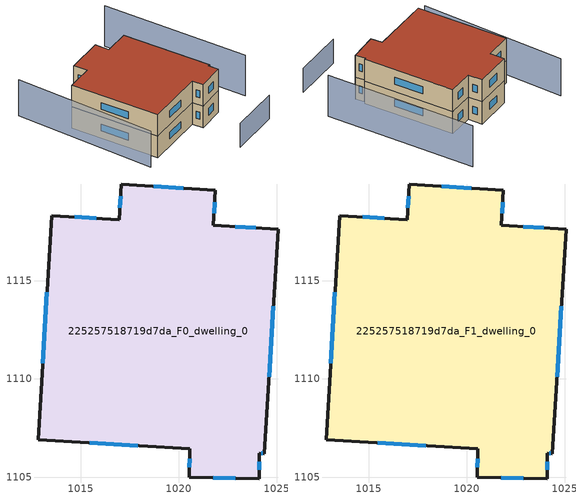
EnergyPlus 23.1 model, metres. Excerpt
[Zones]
225257518719d7da_F0_dwelling_0
 floor ground (EU_floor_Construction): 1025.05,1117.62 1024.37,1106.2 1024.1,1106.22 1024.09,1104.92 1020.54,1105 1020.55,1106.43 1012.83,1106.9 1013.52,1118.32 1016.97,1118.11 1017.08,1119.91 1021.87,1119.62 1021.76,1117.82 z0
 wall outside (EU_wall_Construction): 1021.76,1117.82 1021.87,1119.62 1017.08,1119.91 1016.97,1118.11 1013.52,1118.32 1012.83,1106.9 1020.55,1106.43 1020.54,1105 1024.09,1104.92 1024.1,1106.22 1024.37,1106.2 1025.05,1117.62 1021.76,1117.82 z0:3
 window (EU_Window_Construction): 1021.8,1118.43 1021.83,1119 / 1023.93,1117.69 1022.89,1117.75 / 1024.6,1110.11 1024.82,1113.71 / 1024.19,1106.21 1024.28,1106.21 / 1024.1,1105.37 1024.1,1105.77 / 1021.76,1104.98 1022.88,1104.95 / 1020.55,1105.94 1020.55,1105.49 / 1015.48,1106.74 1017.91,1106.59 / 1013.29,1114.41 1013.07,1110.81 / 1015.79,1118.18 1014.7,1118.24 / 1017.04,1119.29 1017,1118.72 / 1020.23,1119.71 1018.72,1119.81 z1.03:1.97
225257518719d7da_F1_dwelling_0
 floor to 225257518719d7da_F0_dwelling_0 (EU_floor_Construction): 1025.05,1117.62 1024.37,1106.2 1024.1,1106.22 1024.09,1104.92 1020.54,1105 1020.55,1106.43 1012.83,1106.9 1013.52,1118.32 1016.97,1118.11 1017.08,1119.91 1021.87,1119.62 1021.76,1117.82 z3
 wall outside (EU_wall_Construction): 1021.76,1117.82 1021.87,1119.62 1017.08,1119.91 1016.97,1118.11 1013.52,1118.32 1012.83,1106.9 1020.55,1106.43 1020.54,1105 1024.09,1104.92 1024.1,1106.22 1024.37,1106.2 1025.05,1117.62 1021.76,1117.82 z3:6
 window (EU_Window_Construction): 1021.8,1118.43 1021.83,1119 / 1023.93,1117.69 1022.89,1117.75 / 1024.6,1110.11 1024.82,1113.71 / 1024.19,1106.21 1024.28,1106.21 / 1024.1,1105.37 1024.1,1105.77 / 1021.76,1104.98 1022.88,1104.95 / 1020.55,1105.94 1020.55,1105.49 / 1015.48,1106.74 1017.91,1106.59 / 1013.29,1114.41 1013.07,1110.81 / 1015.79,1118.18 1014.7,1118.24 / 1017.04,1119.29 1017,1118.72 / 1020.23,1119.71 1018.72,1119.81 z4.03:4.97
 roof outside (EU_roof_Construction): 1024.09,1104.92 1024.1,1106.22 1024.37,1106.2 1025.05,1117.62 1021.76,1117.82 1021.87,1119.62 1017.08,1119.91 1016.97,1118.11 1013.52,1118.32 1012.83,1106.9 1020.55,1106.43 1020.54,1105 z6
shading: 1019.06,1099.53 1025.59,1099.18 z0:3.3; 1028.44,1103.74 1029.74,1122.51 z0:5.6; 1012.95,1124.81 1010.85,1106.72 z0:5
[Building]
EU S2 Campaign: North Axis=0; Terrain=City; Solar Distribution=FullExterior
[Site:Location]
Cape.Town.Intl.AP: Latitude=-33.965; Longitude=18.602; Time Zone=2; Elevation=46
[SizingPeriod:WeatherFileDays]
AnnualSizingPeriod: Begin Month=1; Begin Day of Month=1; End Month=12; End Day of Month=31; Day of Week for Start Day=Monday; Use Weather File Daylight Saving Period=No; Use Weather File Rain and Snow Indicators=No
[MATERIAL]
EU_InternalMass_Material: Roughness=MediumRough; Thickness=0.1; Conductivity=1; Density=1800; Specific Heat=900; Thermal Absorptance=0.9; Solar Absorptance=0.7; Visible Absorptance=0.7
[MATERIAL:NOMASS] Roughness=MediumRough; Thermal Absorptance=0.9; Solar Absorptance=0.7; Visible Absorptance=0.7
Name | Thermal Resistance
EU_wall_NoMass | 0.493876
EU_roof_NoMass | 0.449382
EU_floor_NoMass | 1.25
[WINDOWMATERIAL:SIMPLEGLAZINGSYSTEM]
EU_Window_SimpleGlazing: UFactor=4.4; Solar Heat Gain Coefficient=0.85; Visible Transmittance=0.85
[CONSTRUCTION]
EU_wall_Construction: EU_wall_NoMass
EU_roof_Construction: EU_roof_NoMass
EU_floor_Construction: EU_floor_NoMass
EU_Window_Construction: EU_Window_SimpleGlazing
EU_InternalMass_Construction: EU_InternalMass_Material
[ZONE] Type=1; Multiplier=1; Ceiling Height=autocalculate; Volume=436.913; Floor Area=autocalculate; Part of Total Floor Area=Yes
225257518719d7da_F0_dwelling_0; 225257518719d7da_F1_dwelling_0
[INTERNALMASS] Construction=EU_InternalMass_Construction; Surface Area=145.638
Name | Zone or ZoneList
225257518719d7da_F0_dwelling_0_EU_InternalMass | 225257518719d7da_F0_dwelling_0
225257518719d7da_F1_dwelling_0_EU_InternalMass | 225257518719d7da_F1_dwelling_0
[OTHEREQUIPMENT] Fuel Type=Electricity; Design Level Calculation Method=Watts/Area; Power per Zone Floor Area=1; Fraction Latent=0; Fraction Radiant=0; Fraction Lost=0; Carbon Dioxide Generation Rate=0; EndUse Subcategory=EU_Step8_InternalGains
Name | Zone or ZoneList or Space or SpaceList | Schedule
EU_Step8_InternalGain_225257518719d7da_F0_dwelling_0_f000 | 225257518719d7da_F0_dwelling_0 | EU_Step8_GainSchedule_225257518719d7da_F0_dwelling_0_f000
EU_Step8_InternalGain_225257518719d7da_F1_dwelling_0_f000 | 225257518719d7da_F1_dwelling_0 | EU_Step8_GainSchedule_225257518719d7da_F1_dwelling_0_f000
[ZONEVENTILATION:DESIGNFLOWRATE] Schedule=EU_AlwaysOn; Design Flow Rate Calculation Method=AirChanges/Hour; Air Changes per Hour=0.64; Ventilation Type=Natural; Fan Pressure Rise=0; Fan Total Efficiency=1; Constant Term Coefficient=1; Temperature Term Coefficient=0; Velocity Term Coefficient=0; Velocity Squared Term Coefficient=0; Minimum Indoor Temperature=-100; Maximum Indoor Temperature=100; Delta Temperature=-100; Minimum Outdoor Temperature=-100; Maximum Outdoor Temperature=100; Maximum Wind Speed=40
Name | Zone or ZoneList or Space or SpaceList
EU_ConstantAir_225257518719d7da_F0_dwelling_0 | 225257518719d7da_F0_dwelling_0
EU_ConstantAir_225257518719d7da_F1_dwelling_0 | 225257518719d7da_F1_dwelling_0
[HVACTEMPLATE:THERMOSTAT] Constant Heating Setpoint=20; Constant Cooling Setpoint=50
EU_HeatOnly_225257518719d7da_F0_dwelling_0; EU_HeatOnly_225257518719d7da_F1_dwelling_0
[HVACTEMPLATE:ZONE:IDEALLOADSAIRSYSTEM] System Availability Schedule=EU_AlwaysOn; Maximum Heating Supply Air Temperature=50; Minimum Cooling Supply Air Temperature=13; Maximum Heating Supply Air Humidity Ratio=0.0156; Minimum Cooling Supply Air Humidity Ratio=0.0077; Heating Limit=NoLimit; Cooling Limit=NoLimit; Heating Availability Schedule=EU_AlwaysOn; Cooling Availability Schedule=EU_CoolingOff; Dehumidification Control Type=ConstantSensibleHeatRatio; Cooling Sensible Heat Ratio=0.7; Dehumidification Setpoint=60; Humidification Control Type=None; Humidification Setpoint=30; Outdoor Air Method=None; Outdoor Air Flow Rate per Person=0.00944; Outdoor Air Flow Rate per Zone Floor Area=0; Outdoor Air Flow Rate per Zone=0; Demand Controlled Ventilation Type=None; Outdoor Air Economizer Type=NoEconomizer; Heat Recovery Type=None; Sensible Heat Recovery Effectiveness=0.7; Latent Heat Recovery Effectiveness=0.65
Name | Template Thermostat
225257518719d7da_F0_dwelling_0 | EU_HeatOnly_225257518719d7da_F0_dwelling_0
225257518719d7da_F1_dwelling_0 | EU_HeatOnly_225257518719d7da_F1_dwelling_0
[SIZING:ZONE] Zone Cooling Design Supply Air Temperature Input Method=SupplyAirTemperature; Zone Cooling Design Supply Air Temperature=13; Zone Heating Design Supply Air Temperature Input Method=SupplyAirTemperature; Zone Heating Design Supply Air Temperature=50; Zone Cooling Design Supply Air Humidity Ratio=0.008; Zone Heating Design Supply Air Humidity Ratio=0.008; Cooling Design Air Flow Method=DesignDay; Cooling Design Air Flow Rate=0; Cooling Minimum Air Flow per Zone Floor Area=0.000762; Cooling Minimum Air Flow=0; Cooling Minimum Air Flow Fraction=0.2; Heating Design Air Flow Method=DesignDay; Heating Design Air Flow Rate=0; Heating Maximum Air Flow per Zone Floor Area=0.002032; Heating Maximum Air Flow=0.141576; Heating Maximum Air Flow Fraction=0.3; Account for Dedicated Outdoor Air System=No; Dedicated Outdoor Air System Control Strategy=NeutralSupplyAir; Dedicated Outdoor Air Low Setpoint Temperature for Design=autosize; Dedicated Outdoor Air High Setpoint Temperature for Design=autosize; Zone Load Sizing Method=Sensible Load Only No Latent Load; Zone Latent Cooling Design Supply Air Humidity Ratio Input Method=HumidityRatioDifference; Zone Cooling Design Supply Air Humidity Ratio Difference=0.005; Zone Latent Heating Design Supply Air Humidity Ratio Input Method=HumidityRatioDifference; Zone Humidification Design Supply Air Humidity Ratio Difference=0.005
225257518719d7da_F0_dwelling_0; 225257518719d7da_F1_dwelling_0
[SCHEDULE:CONSTANT]
Name | Hourly Value
EU_AlwaysOn | 1
EU_CoolingOff | 0
[SCHEDULE:FILE] Column Number=1; Rows to Skip at Top=0; Number of Hours of Data=8760; Column Separator=Comma; Interpolate to Timestep=No; Minutes per Item=60; Adjust Schedule for Daylight Savings=Yes
Name | File
EU_Step8_GainSchedule_225257518719d7da_F0_dwelling_0_f000 | ../../schedules/225257518719d7da/225257518719d7da_F0_dwelling_0_f000_gain.csv
EU_Step8_GainSchedule_225257518719d7da_F1_dwelling_0_f000 | ../../schedules/225257518719d7da/225257518719d7da_F1_dwelling_0_f000_gain.csv
